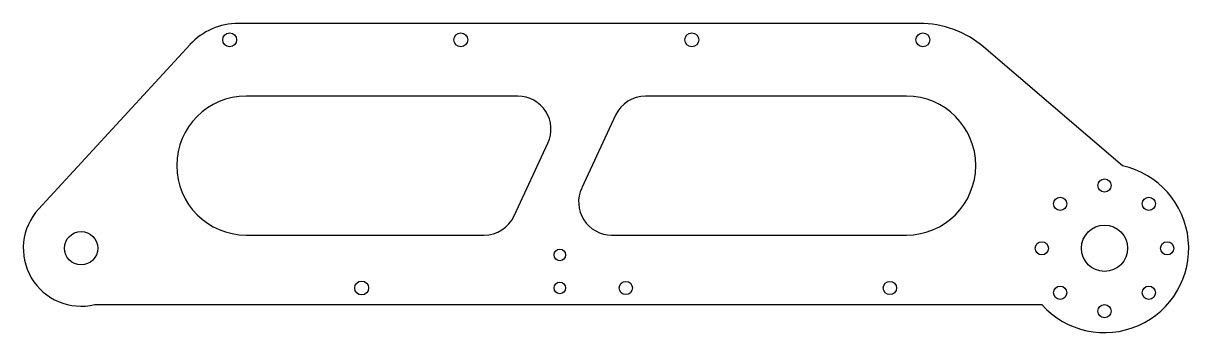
# Model space of a CAD drawing. Header units: millimetres. Extents: x -328 to 26, y -25 to 68.
import ezdxf

# ---------------------------------------------------------------- set-up
doc = ezdxf.new("R2010")
doc.units = ezdxf.units.MM

msp = doc.modelspace()

# ---------------------------------------------------------------- linework, layer by layer
at = {"color": 7, "linetype": 'Continuous', "lineweight": 25}
for p, q in [((-56.06, 68), (-262.31, 68)), ((-277, 61.56), (-322.86, 11.87)), ((5.48, 24.9), (-36.59, 60.82)), ((-177.66, 46), (-260, 46)), ((-60, 46), (-139.04, 46)), ((-148.11, 40.23), (-158.37, 18.23)), ((-178.86, 9.77), (-168.6, 31.77)), ((-260, 4), (-187.92, 4)), ((-149.3, 4), (-60, 4)), ((-305.85, -17), (-19.01, -17))]:
    msp.add_line(p, q, dxfattribs=at)
for centre, radius in [((-265, 63), 2.1), ((-195, 63), 2.1), ((-125, 63), 2.1), ((-55, 63), 2.1), ((0, 19), 2), ((-13.44, 13.44), 2), ((13.44, 13.44), 2), ((-310, 0), 5.03), ((0, 0), 7), ((-19, 0), 2), ((19, 0), 2), ((-165, -2), 1.75), ((-225, -12), 2.1), ((-165, -12), 1.75), ((-145, -12), 2), ((-65, -12), 2), ((-13.44, -13.44), 2), ((13.44, -13.44), 2), ((0, -19), 2)]:
    msp.add_circle(centre, radius, dxfattribs=at)
for centre, radius, start, end in [((-262.31, 48), 20, 90, 137.3), ((-56.06, 38), 30, 49.5128, 90), ((-260, 25), 21, 90, 270), ((-177.66, 36), 10, 335, 90), ((-139.04, 36), 10, 90, 155), ((-60, 25), 21, 270, 90), ((0, 0), 25.5, 221.8103, 77.5853), ((-149.3, 14), 10, 155, 270), ((-310, 0), 17.5, 137.3, 283.7291), ((-187.92, 14), 10, 270, 335)]:
    msp.add_arc(centre, radius, start, end, dxfattribs=at)

doc.saveas('drawing.dxf')
